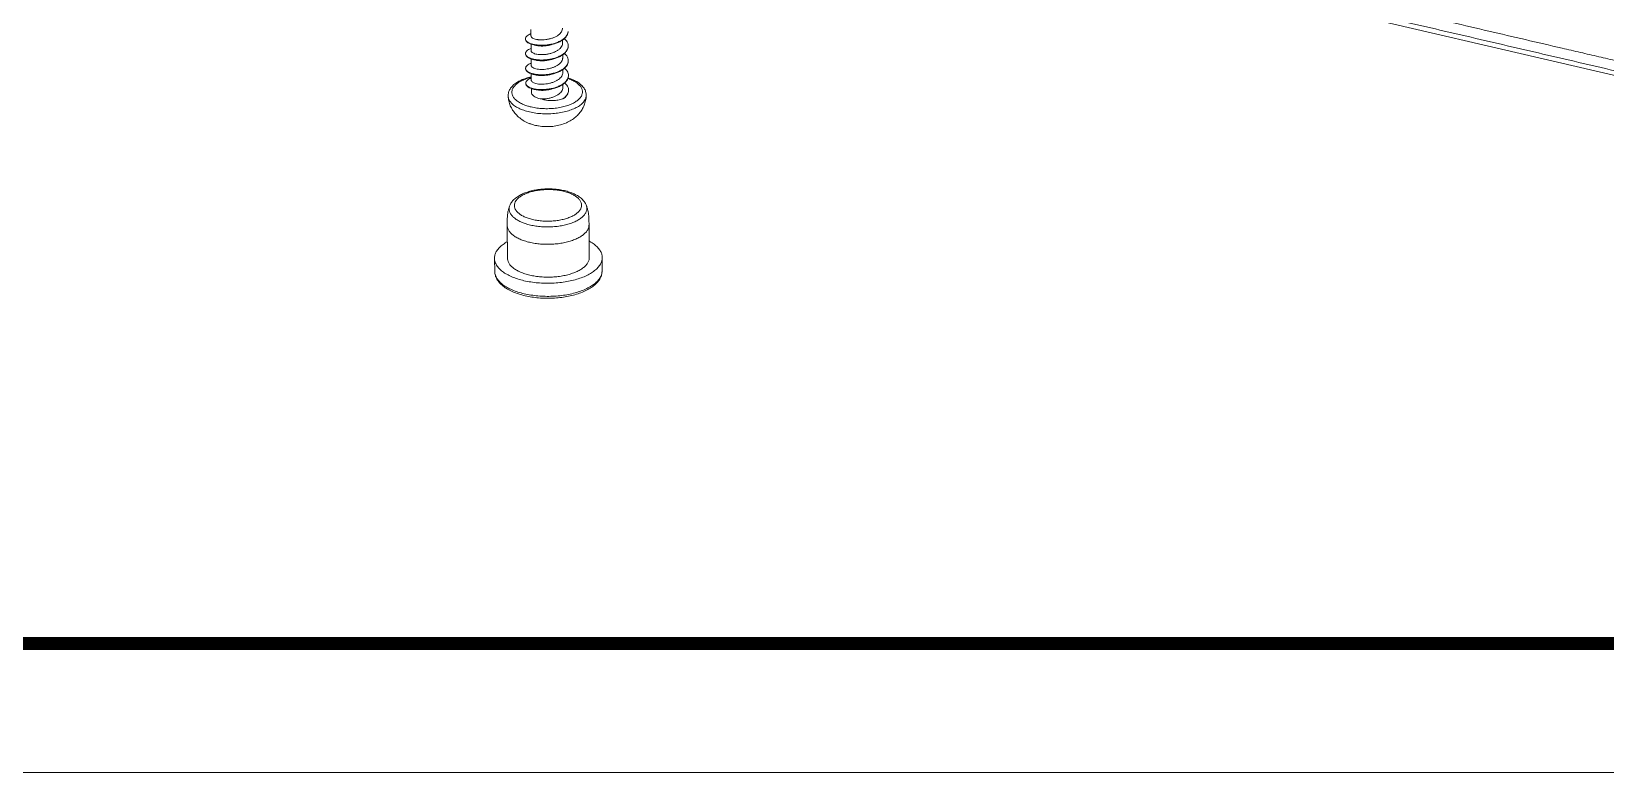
# Model space of a CAD drawing. Header units: millimetres. Extents: x 1204 to 1781, y 423 to 610.
# Drawn here: x 1605.8 to 1660.8, y 425.4 to 451.3 of the extents above; entities that cross this region are included whole.
import ezdxf

# ---------------------------------------------------------------- set-up
doc = ezdxf.new("R2010")
doc.units = ezdxf.units.MM
doc.layers.add('from', color=7, linetype='Continuous', lineweight=13)

# ---------------------------------------------------------------- blocks, each defined once
blk = doc.blocks.new('u32')
at = {"color": 7, "linetype": 'Continuous'}
for p, q in [((-65.028, 40.451), (-3.314, 26.08)), ((-62.543, 28.433), (-62.545, 28.778)), ((-62.537, 27.638), (-62.54, 27.984)), ((-62.394, 27.943), (-62.353, 27.934)), ((-60.84, 28.048), (-60.841, 28.21)), ((-62.531, 26.844), (-62.534, 27.192)), ((-62.279, 27.917), (-62.18, 27.898)), ((-60.834, 27.254), (-60.836, 27.413)), ((-62.526, 26.05), (-62.528, 26.396)), ((-60.829, 26.459), (-60.83, 26.62)), ((-62.521, 25.405), (-62.522, 25.602)), ((-60.823, 25.665), (-60.824, 25.827)), ((-62.305, 23.622), (-62.225, 23.605)), ((-61.966, 23.567), (-61.95, 23.565)), ((-63.807, 16.48), (-63.819, 18.245)), ((-59.407, 16.512), (-59.419, 18.277)), ((-64.487, 15.753), (-64.506, 16.463)), ((-58.716, 15.795), (-58.707, 16.504))]:
    blk.add_line(p, q, dxfattribs=at)
for centre, radius, start, end in [((-62.03, 29.664), 1.734, 259.25633, 261.87366), ((-61.961, 30.305), 2.376, 280.55808, 282.94848), ((-61.952, 29.497), 2.362, 280.53299, 282.94217), ((-60.925, 27.895), 0.386, 356.47715, 0.35249), ((-60.929, 27.1), 0.395, 356.56433, 0.3871), ((-62.667, 26.691), 0.163, 180.7249, 198.21094), ((-62.057, 27.875), 1.53, 257.16492, 257.87452), ((-62.028, 28.018), 1.676, 257.92823, 261.95596), ((-61.945, 28.694), 2.354, 280.5014, 282.98369), ((-60.91, 26.305), 0.382, 356.27072, 0.50176), ((-62.021, 27.235), 1.687, 258.01854, 261.90642), ((-61.943, 27.921), 2.375, 280.55666, 282.94826), ((-60.91, 25.512), 0.388, 356.47857, 0.3409), ((-63.315, 25.213), 0.455, 183.19298, 187.70105), ((-61.877, 27.429), 2.894, 253.17765, 256.93981), ((-61.727, 26.465), 1.451, 256.91032, 259.47849), ((-61.267, 25.745), 0.822, 314.00591, 314.26633), ((-61.763, 25.964), 2.404, 249.81298, 256.96004)]:
    blk.add_arc(centre, radius, start, end, dxfattribs=at)
for points, start_tangent, end_tangent in [([(-3.849, 27.018), (-4.121, 27.081), (-5.108, 27.311), (-6.094, 27.541), (-7.081, 27.77), (-9.054, 28.23), (-11.027, 28.689), (-13, 29.149), (-14.973, 29.608), (-18.919, 30.527), (-22.865, 31.446), (-26.811, 32.365), (-34.703, 34.202), (-42.595, 36.04), (-46.541, 36.959), (-50.487, 37.878), (-54.433, 38.797), (-56.406, 39.256), (-58.379, 39.716), (-60.352, 40.175), (-62.325, 40.635), (-63.312, 40.864), (-64.298, 41.094), (-65.285, 41.324), (-65.557, 41.387)], (-0.973971, 0.226672), (-0.973914, 0.226919)), ([(-3.772, 26.445), (-5.7, 26.894), (-7.629, 27.343), (-11.486, 28.241), (-15.342, 29.139), (-19.199, 30.037), (-26.913, 31.833), (-30.77, 32.732), (-34.627, 33.63), (-42.341, 35.426), (-50.054, 37.222), (-53.911, 38.12), (-57.768, 39.018), (-59.697, 39.468), (-61.625, 39.917), (-62.589, 40.141), (-63.553, 40.366), (-65.481, 40.815)], (-0.974102, 0.226109), (-0.973782, 0.227481)), ([(-62.079, 28.219), (-61.913, 28.217), (-61.734, 28.232), (-61.555, 28.265), (-61.385, 28.314), (-61.227, 28.38), (-61.087, 28.462), (-60.976, 28.556), (-60.899, 28.656), (-60.855, 28.763), (-60.846, 28.842)], (0.997819, -0.066006), (-0.00593, 0.999982)), ([(-62.545, 28.55), (-62.644, 28.508), (-62.75, 28.44), (-62.817, 28.364), (-62.842, 28.284), (-62.842, 28.278)], (-0.940562, -0.339622), (0.012018, -0.999928)), ([(-62.842, 28.278), (-62.839, 28.252)], (0.012018, -0.999928), (0.18131, -0.983426)), ([(-62.842, 28.251), (-62.823, 28.178), (-62.761, 28.102), (-62.66, 28.034), (-62.522, 27.977), (-62.394, 27.943)], (0.011856, -0.99993), (0.977113, -0.212722)), ([(-62.839, 28.252), (-62.823, 28.205), (-62.762, 28.129), (-62.66, 28.06), (-62.522, 28.003), (-62.353, 27.961)], (0.18131, -0.983426), (0.982405, -0.186763)), ([(-62.182, 28.23), (-62.311, 28.256), (-62.416, 28.294), (-62.491, 28.34), (-62.533, 28.392), (-62.543, 28.433)], (-0.98997, 0.141276), (-0.021175, 0.999776)), ([(-62.353, 27.934), (-62.158, 27.908), (-61.945, 27.901), (-61.723, 27.914), (-61.5, 27.947), (-61.422, 27.964)], (0.982405, -0.186763), (0.973895, 0.226999)), ([(-62.275, 27.948), (-62.158, 27.935), (-61.946, 27.927), (-61.723, 27.94), (-61.525, 27.969)], (0.989909, -0.141705), (0.983056, 0.183304)), ([(-62.079, 28.219), (-62.114, 28.222), (-62.149, 28.226), (-62.182, 28.23)], (-0.997819, 0.066006), (-0.98997, 0.141276)), ([(-62.076, 27.887), (-61.91, 27.885), (-61.732, 27.9), (-61.552, 27.932), (-61.521, 27.94)], (0.997819, -0.066006), (0.969138, 0.246518)), ([(-60.84, 28.048), (-60.851, 27.963), (-60.897, 27.855), (-60.977, 27.755), (-61.089, 27.663), (-61.229, 27.582), (-61.388, 27.517), (-61.556, 27.469), (-61.732, 27.437), (-61.908, 27.423), (-62.073, 27.425)], (0.005988, -0.999982), (-0.997819, 0.066006)), ([(-61.428, 27.989), (-61.284, 28.028), (-61.083, 28.1), (-60.906, 28.19), (-60.759, 28.295), (-60.647, 28.412), (-60.575, 28.537), (-60.545, 28.665)], (0.974508, 0.224352), (0.060281, 0.998181)), ([(-61.422, 27.964), (-61.284, 28.001), (-61.083, 28.074), (-60.906, 28.164), (-60.759, 28.269), (-60.647, 28.385), (-60.575, 28.51), (-60.545, 28.639), (-60.545, 28.665)], (0.973895, 0.226999), (-0.008602, 0.999963)), ([(-60.539, 27.897), (-60.539, 27.909), (-60.566, 28.038), (-60.635, 28.162), (-60.743, 28.277), (-60.747, 28.281)], (-0.006323, 0.99998), (-0.759175, 0.650886)), ([(-62.538, 27.756), (-62.548, 27.752), (-62.679, 27.691), (-62.772, 27.62), (-62.825, 27.542), (-62.836, 27.483)], (-0.940576, -0.339582), (-0.000797, -1)), ([(-62.836, 27.483), (-62.834, 27.462), (-62.834, 27.458)], (-0.000797, -1), (0.172151, -0.985071)), ([(-62.836, 27.457), (-62.834, 27.434), (-62.799, 27.355), (-62.723, 27.282), (-62.608, 27.217), (-62.458, 27.165), (-62.389, 27.148)], (-0.000447, -1), (0.977037, -0.213069)), ([(-62.834, 27.458), (-62.801, 27.383), (-62.725, 27.31), (-62.611, 27.245), (-62.462, 27.193), (-62.383, 27.174)], (0.172151, -0.985071), (0.977819, -0.209453)), ([(-62.073, 27.425), (-62.221, 27.443), (-62.346, 27.474), (-62.443, 27.517), (-62.507, 27.568), (-62.536, 27.624), (-62.537, 27.638)], (-0.997819, 0.066006), (0.008494, 0.999964)), ([(-62.389, 27.148), (-62.279, 27.128), (-62.078, 27.109), (-61.862, 27.109), (-61.64, 27.129), (-61.419, 27.169), (-61.416, 27.17)], (0.977037, -0.213069), (0.97389, 0.22702)), ([(-62.383, 27.174), (-62.283, 27.155), (-62.271, 27.154)], (0.977819, -0.209453), (0.989828, -0.142266)), ([(-62.274, 27.122), (-62.219, 27.111), (-62.07, 27.093)], (0.97264, -0.232317), (0.997819, -0.066006)), ([(-62.271, 27.154), (-62.082, 27.136), (-61.866, 27.135), (-61.644, 27.155), (-61.52, 27.174)], (0.989828, -0.142266), (0.983129, 0.182911)), ([(-62.18, 27.898), (-62.146, 27.893), (-62.112, 27.89), (-62.076, 27.887)], (0.98997, -0.141276), (0.997819, -0.066006)), ([(-62.07, 27.093), (-61.906, 27.09), (-61.73, 27.105), (-61.554, 27.136), (-61.515, 27.146)], (0.997819, -0.066006), (0.969137, 0.246521)), ([(-60.834, 27.254), (-60.837, 27.211), (-60.866, 27.109), (-60.926, 27.011), (-61.015, 26.92), (-61.13, 26.838), (-61.267, 26.767), (-61.419, 26.71), (-61.582, 26.667), (-61.748, 26.64), (-61.912, 26.628), (-62.067, 26.631)], (0.007762, -0.99997), (-0.997819, 0.066006)), ([(-61.423, 27.195), (-61.212, 27.254), (-61.019, 27.332), (-60.851, 27.427), (-60.715, 27.535), (-60.615, 27.654), (-60.556, 27.78), (-60.54, 27.871)], (0.974571, 0.224077), (0.061282, 0.998121)), ([(-61.416, 27.17), (-61.209, 27.229), (-61.016, 27.307), (-60.849, 27.402), (-60.713, 27.51), (-60.614, 27.629), (-60.555, 27.755), (-60.539, 27.871)], (0.97389, 0.22702), (-0.006233, 0.999981)), ([(-60.533, 27.103), (-60.538, 27.159), (-60.579, 27.287), (-60.662, 27.408), (-60.743, 27.488)], (-0.006775, 0.999977), (-0.760757, 0.649037)), ([(-62.533, 26.962), (-62.592, 26.938), (-62.71, 26.873), (-62.789, 26.799), (-62.827, 26.72), (-62.83, 26.689)], (-0.940261, -0.340453), (0.012014, -0.999928)), ([(-62.83, 26.663), (-62.82, 26.61), (-62.77, 26.533), (-62.679, 26.462), (-62.551, 26.402), (-62.39, 26.355), (-62.383, 26.354)], (0.013549, -0.999908), (0.97708, -0.212872)), ([(-62.822, 26.64), (-62.774, 26.563), (-62.684, 26.492), (-62.557, 26.431), (-62.397, 26.384)], (0.313098, -0.949721), (0.975008, -0.22217)), ([(-62.531, 26.844), (-62.53, 26.828), (-62.5, 26.772), (-62.437, 26.722), (-62.341, 26.68), (-62.215, 26.648), (-62.067, 26.631)], (-0.008269, -0.999966), (0.997819, -0.066006)), ([(-62.383, 26.354), (-62.202, 26.325), (-61.994, 26.312), (-61.775, 26.319), (-61.552, 26.347), (-61.41, 26.375)], (0.97708, -0.212872), (0.973874, 0.227088)), ([(-62.268, 26.328), (-62.213, 26.316), (-62.065, 26.298)], (0.972642, -0.232309), (0.997819, -0.066006)), ([(-62.263, 26.359), (-62.21, 26.352), (-62.003, 26.339), (-61.784, 26.345), (-61.561, 26.372), (-61.516, 26.38)], (0.990026, -0.140883), (0.983221, 0.18242)), ([(-62.065, 26.298), (-61.9, 26.296), (-61.726, 26.31), (-61.55, 26.342), (-61.509, 26.351)], (0.997819, -0.066006), (0.969138, 0.24652)), ([(-60.829, 26.459), (-60.831, 26.417), (-60.86, 26.315), (-60.92, 26.217), (-61.01, 26.125), (-61.125, 26.043), (-61.261, 25.973), (-61.413, 25.916), (-61.576, 25.873), (-61.742, 25.846), (-61.906, 25.833), (-62.061, 25.836)], (0.007762, -0.99997), (-0.997819, 0.066006)), ([(-61.416, 26.401), (-61.343, 26.419), (-61.137, 26.485), (-60.952, 26.569), (-60.795, 26.668), (-60.671, 26.781), (-60.584, 26.902), (-60.54, 27.03), (-60.534, 27.077)], (0.974397, 0.224835), (0.059918, 0.998203)), ([(-61.411, 25.606), (-61.264, 25.645), (-61.065, 25.718), (-60.889, 25.807), (-60.742, 25.912), (-60.631, 26.028), (-60.558, 26.152), (-60.528, 26.28)], (0.974512, 0.224334), (0.065215, 0.997871)), ([(-61.41, 26.375), (-61.335, 26.394), (-61.13, 26.461), (-60.946, 26.546), (-60.789, 26.646), (-60.667, 26.759), (-60.582, 26.88), (-60.539, 27.008), (-60.533, 27.076)], (0.973874, 0.227088), (-0.007023, 0.999975)), ([(-61.405, 25.581), (-61.252, 25.622), (-61.054, 25.696), (-60.879, 25.787), (-60.734, 25.892), (-60.625, 26.008), (-60.555, 26.132), (-60.528, 26.261), (-60.527, 26.282)], (0.973899, 0.226981), (-0.008501, 0.999964)), ([(-60.528, 26.308), (-60.542, 26.409), (-60.597, 26.535), (-60.694, 26.654), (-60.738, 26.694)], (-0.008591, 0.999963), (-0.761202, 0.648515)), ([(-62.528, 26.232), (-62.668, 26.197), (-62.947, 26.104), (-63.198, 25.988), (-63.412, 25.85), (-63.58, 25.693), (-63.694, 25.527), (-63.755, 25.357), (-63.769, 25.188)], (-0.974912, -0.222591), (0.058007, -0.998316)), ([(-62.528, 26.203), (-62.709, 26.153), (-62.969, 26.056), (-63.191, 25.938), (-63.366, 25.805), (-63.489, 25.66), (-63.557, 25.507), (-63.568, 25.352), (-63.522, 25.198), (-63.419, 25.05), (-63.263, 24.914), (-63.059, 24.793), (-62.812, 24.69), (-62.714, 24.658)], (-0.971732, -0.236088), (0.956959, -0.290223)), ([(-62.527, 26.167), (-62.631, 26.123), (-62.736, 26.054), (-62.802, 25.978), (-62.825, 25.898), (-62.825, 25.895)], (-0.940605, -0.339502), (0.010112, -0.999949)), ([(-62.825, 25.895), (-62.822, 25.869)], (0.010112, -0.999949), (0.181422, -0.983405)), ([(-62.824, 25.868), (-62.824, 25.867), (-62.801, 25.787), (-62.736, 25.712), (-62.631, 25.645), (-62.489, 25.589), (-62.377, 25.56)], (0.005831, -0.999983), (0.977099, -0.212785)), ([(-62.822, 25.869), (-62.804, 25.819), (-62.742, 25.743), (-62.639, 25.675), (-62.5, 25.619), (-62.371, 25.585)], (0.181422, -0.983405), (0.978033, -0.208451)), ([(-60.554, 26.139), (-60.53, 26.131), (-60.284, 26.029), (-60.079, 25.907), (-59.923, 25.771), (-59.82, 25.624), (-59.774, 25.47), (-59.785, 25.314), (-59.853, 25.161), (-59.977, 25.016), (-60.152, 24.883), (-60.373, 24.766), (-60.633, 24.668), (-60.926, 24.593), (-61.24, 24.543), (-61.568, 24.519), (-61.899, 24.523), (-62.224, 24.553), (-62.531, 24.609)], (0.947889, -0.318601), (-0.973942, 0.226795)), ([(-62.526, 26.05), (-62.525, 26.037), (-62.497, 25.981), (-62.435, 25.93), (-62.338, 25.887), (-62.21, 25.854), (-62.061, 25.836)], (-0.00926, -0.999957), (0.997819, -0.066006)), ([(-62.056, 25.052), (-62.205, 25.097), (-62.332, 25.156), (-62.429, 25.225), (-62.492, 25.303), (-62.52, 25.386), (-62.521, 25.405)], (-0.973942, 0.226795), (-0.003543, 0.999994)), ([(-62.377, 25.56), (-62.318, 25.548), (-62.122, 25.524), (-61.909, 25.518), (-61.688, 25.533), (-61.466, 25.568), (-61.405, 25.581)], (0.977099, -0.212785), (0.973899, 0.226981)), ([(-62.262, 25.533), (-62.208, 25.522), (-62.059, 25.504)], (0.972657, -0.232245), (0.997819, -0.066006)), ([(-62.258, 25.565), (-62.135, 25.551), (-61.923, 25.544), (-61.701, 25.558), (-61.508, 25.586)], (0.989896, -0.141799), (0.983059, 0.183288)), ([(-62.059, 25.504), (-61.894, 25.502), (-61.718, 25.516), (-61.539, 25.548), (-61.504, 25.557)], (0.997819, -0.066006), (0.969139, 0.246515)), ([(-60.823, 25.665), (-60.829, 25.599), (-60.867, 25.493), (-60.939, 25.393), (-61.041, 25.301), (-61.169, 25.22), (-61.319, 25.152), (-61.482, 25.1), (-61.654, 25.063), (-61.826, 25.043), (-61.992, 25.039)], (0.006475, -0.999979), (-0.999677, 0.025432)), ([(-60.522, 25.514), (-60.522, 25.531), (-60.55, 25.659), (-60.621, 25.783), (-60.729, 25.897)], (-0.006108, 0.999981), (-0.75866, 0.651487)), ([(-60.694, 25.156), (-60.595, 25.275), (-60.537, 25.401), (-60.523, 25.488)], (0.716101, 0.697996), (0.061271, 0.998121)), ([(-60.684, 25.139), (-60.589, 25.258), (-60.535, 25.385), (-60.522, 25.488)], (0.704796, 0.70941), (-0.005853, 0.999983)), ([(-59.57, 25.218), (-59.587, 25.393), (-59.657, 25.567), (-59.783, 25.739), (-59.967, 25.898), (-60.199, 26.034), (-60.467, 26.145), (-60.547, 26.171)], (0.043559, 0.999051), (-0.954639, 0.297765)), ([(-63.769, 25.188), (-63.733, 24.932), (-63.652, 24.679), (-63.527, 24.438), (-63.36, 24.216), (-63.149, 24.018), (-62.899, 23.85), (-62.622, 23.719), (-62.592, 23.708)], (0.058007, -0.998316), (0.938133, -0.346275)), ([(-63.765, 25.152), (-63.715, 24.991), (-63.601, 24.828), (-63.429, 24.677), (-63.203, 24.543), (-62.931, 24.43), (-62.62, 24.341)], (0.133977, -0.990984), (0.973942, -0.226795)), ([(-59.57, 25.218), (-59.585, 25.119), (-59.66, 24.951), (-59.797, 24.79), (-59.99, 24.643), (-60.235, 24.514), (-60.523, 24.406), (-60.846, 24.323), (-61.194, 24.268), (-61.556, 24.241), (-61.922, 24.245), (-62.28, 24.278), (-62.62, 24.341)], (-0.044438, -0.999012), (-0.973942, 0.226795)), ([(-61.992, 25.039), (-61.897, 25.009), (-61.792, 24.985), (-61.683, 24.967), (-61.574, 24.957), (-61.464, 24.953), (-61.348, 24.955), (-61.224, 24.964), (-61.09, 24.983), (-60.955, 25.011), (-60.829, 25.047)], (0.938571, -0.345087), (0.948545, 0.316643)), ([(-61.95, 23.565), (-61.623, 23.552), (-61.288, 23.579), (-60.953, 23.647), (-60.639, 23.757), (-60.375, 23.895), (-60.143, 24.065), (-59.95, 24.259), (-59.795, 24.476), (-59.681, 24.705), (-59.605, 24.954), (-59.57, 25.218)], (0.995487, -0.094895), (0.043559, 0.999051)), ([(-60.829, 25.047), (-60.696, 25.154)], (0.829352, 0.558726), (0.719266, 0.694734)), ([(-60.829, 25.047), (-60.789, 25.069), (-60.751, 25.091), (-60.717, 25.115), (-60.684, 25.139)], (0.890327, 0.455321), (0.784328, 0.620346)), ([(-62.225, 23.605), (-62.136, 23.589), (-61.966, 23.567)], (0.980648, -0.195781), (0.995186, -0.098004)), ([(-60.739, 20.111), (-61.029, 20.165), (-61.329, 20.197), (-61.635, 20.206), (-61.94, 20.192), (-62.24, 20.156), (-62.528, 20.097), (-62.801, 20.016), (-63.051, 19.912), (-63.273, 19.785), (-63.456, 19.638), (-63.593, 19.479), (-63.681, 19.315)], (-0.973942, 0.226795), (-0.372206, -0.92815)), ([(-62.445, 18.558), (-62.687, 18.626), (-62.904, 18.711), (-63.088, 18.811), (-63.237, 18.924), (-63.346, 19.047), (-63.413, 19.176), (-63.436, 19.309), (-63.414, 19.442), (-63.348, 19.572), (-63.24, 19.696), (-63.092, 19.811), (-62.908, 19.913), (-62.693, 20.002), (-62.451, 20.073), (-62.189, 20.125), (-61.913, 20.158), (-61.63, 20.171), (-61.347, 20.162), (-61.071, 20.133), (-60.809, 20.083)], (-0.973942, 0.226795), (0.973942, -0.226795)), ([(-60.809, 20.083), (-60.567, 20.015), (-60.35, 19.93), (-60.166, 19.83), (-60.017, 19.717), (-59.908, 19.594), (-59.841, 19.465), (-59.818, 19.332), (-59.84, 19.199), (-59.906, 19.069), (-60.014, 18.945), (-60.162, 18.83), (-60.346, 18.728), (-60.562, 18.64), (-60.803, 18.568), (-61.065, 18.516), (-61.341, 18.483), (-61.624, 18.47), (-61.907, 18.479), (-62.183, 18.509), (-62.445, 18.558)], (0.973942, -0.226795), (-0.973942, 0.226795)), ([(-59.573, 19.345), (-59.664, 19.508), (-59.804, 19.666), (-59.991, 19.811), (-60.215, 19.934), (-60.467, 20.034), (-60.739, 20.111)], (-0.385594, 0.922669), (-0.973942, 0.226795)), ([(-63.681, 19.315), (-63.735, 19.157), (-63.778, 18.972), (-63.804, 18.782), (-63.817, 18.593), (-63.82, 18.408), (-63.819, 18.246)], (-0.37215, -0.928173), (0.007176, -0.999974)), ([(-62.572, 18.262), (-62.839, 18.337), (-63.08, 18.43), (-63.288, 18.538), (-63.458, 18.66), (-63.588, 18.793), (-63.674, 18.934), (-63.714, 19.079), (-63.708, 19.226), (-63.681, 19.315)], (-0.973942, 0.226795), (0.37225, 0.928132)), ([(-59.573, 19.345), (-59.537, 19.209), (-59.544, 19.062), (-59.597, 18.917), (-59.695, 18.777), (-59.837, 18.645), (-60.018, 18.525), (-60.235, 18.418), (-60.484, 18.327), (-60.758, 18.255), (-61.051, 18.202), (-61.357, 18.171), (-61.669, 18.161), (-61.98, 18.174), (-62.283, 18.207), (-62.572, 18.262)], (0.384813, -0.922994), (-0.973942, 0.226795)), ([(-59.419, 18.277), (-59.421, 18.439), (-59.427, 18.624), (-59.443, 18.815), (-59.472, 19.006), (-59.518, 19.19), (-59.573, 19.345)], (-0.00729, 0.999973), (-0.385527, 0.922696)), ([(-63.819, 18.245), (-63.808, 18.144), (-63.754, 17.999), (-63.656, 17.859), (-63.517, 17.728), (-63.34, 17.607), (-63.127, 17.5), (-62.884, 17.408), (-62.615, 17.334)], (0.008087, -0.999967), (0.973942, -0.226795)), ([(-59.419, 18.277), (-59.421, 18.231), (-59.457, 18.084), (-59.536, 17.941), (-59.657, 17.805), (-59.819, 17.677), (-60.017, 17.562), (-60.248, 17.46), (-60.507, 17.375), (-60.789, 17.309), (-61.087, 17.261), (-61.396, 17.234), (-61.71, 17.228), (-62.022, 17.243), (-62.325, 17.278), (-62.615, 17.334)], (0.008087, -0.999967), (-0.973942, 0.226795)), ([(-63.814, 17.368), (-63.872, 17.335), (-64.097, 17.18), (-64.276, 17.013), (-64.406, 16.837), (-64.483, 16.654), (-64.506, 16.468), (-64.506, 16.463)], (-0.873357, -0.48708), (0.027159, -0.999631)), ([(-59.412, 17.4), (-59.373, 17.378), (-59.142, 17.228), (-58.957, 17.065), (-58.821, 16.891), (-58.737, 16.709), (-58.707, 16.524), (-58.707, 16.504)], (0.880401, -0.47423), (-0.013066, -0.999915)), ([(-64.506, 16.463), (-64.476, 16.283), (-64.392, 16.102), (-64.256, 15.928), (-64.071, 15.764), (-63.84, 15.614), (-63.568, 15.481), (-63.259, 15.367), (-62.919, 15.273)], (0.027159, -0.999631), (0.973942, -0.226795)), ([(-63.806, 16.48), (-63.795, 16.379), (-63.741, 16.234), (-63.644, 16.094), (-63.505, 15.963), (-63.327, 15.842), (-63.114, 15.735), (-62.871, 15.643), (-62.602, 15.568)], (0.008005, -0.999968), (0.973942, -0.226795)), ([(-58.707, 16.504), (-58.73, 16.338), (-58.808, 16.155), (-58.937, 15.979), (-59.116, 15.812), (-59.342, 15.658), (-59.609, 15.519), (-59.914, 15.399), (-60.251, 15.299), (-60.612, 15.221), (-60.992, 15.167), (-61.384, 15.138), (-61.78, 15.135), (-62.172, 15.156), (-62.554, 15.203), (-62.919, 15.273)], (-0.013066, -0.999915), (-0.973942, 0.226795)), ([(-59.407, 16.512), (-59.408, 16.466), (-59.444, 16.319), (-59.523, 16.176), (-59.645, 16.039), (-59.806, 15.912), (-60.005, 15.796), (-60.236, 15.695), (-60.494, 15.61), (-60.776, 15.543), (-61.074, 15.496), (-61.383, 15.469), (-61.697, 15.462), (-62.009, 15.477), (-62.313, 15.513), (-62.602, 15.568)], (0.008005, -0.999968), (-0.973942, 0.226795)), ([(-64.487, 15.753), (-64.457, 15.575), (-64.374, 15.394), (-64.239, 15.221), (-64.054, 15.058), (-63.824, 14.909), (-63.553, 14.777), (-63.246, 14.663), (-62.907, 14.57)], (0.027184, -0.99963), (0.973942, -0.226795)), ([(-64.487, 15.753), (-64.457, 15.556), (-64.375, 15.359), (-64.237, 15.165), (-64.045, 14.983), (-63.804, 14.819), (-63.522, 14.677), (-63.206, 14.558), (-62.862, 14.463)], (0.027004, -0.999635), (0.973942, -0.226795)), ([(-62.907, 14.57), (-62.545, 14.5), (-62.165, 14.453), (-61.774, 14.432), (-61.38, 14.436), (-60.99, 14.465), (-60.612, 14.518), (-60.252, 14.596), (-59.917, 14.695), (-59.614, 14.815), (-59.347, 14.953), (-59.123, 15.106), (-58.945, 15.272), (-58.816, 15.448), (-58.739, 15.63), (-58.716, 15.795)], (0.973942, -0.226795), (0.013134, 0.999914)), ([(-62.862, 14.463), (-62.504, 14.393), (-62.13, 14.348), (-61.748, 14.329), (-61.363, 14.334), (-60.983, 14.364), (-60.613, 14.418), (-60.259, 14.497), (-59.928, 14.599), (-59.625, 14.723), (-59.356, 14.869), (-59.127, 15.035), (-58.946, 15.216), (-58.818, 15.407), (-58.742, 15.601), (-58.716, 15.795)], (0.973942, -0.226795), (0.01254, 0.999921))]:
    blk.add_spline(points, degree=3, dxfattribs=dict(at, start_tangent=start_tangent, end_tangent=end_tangent))

msp = doc.modelspace()

# ---------------------------------------------------------------- linework, layer by layer
at = {"layer": 'from'}
msp.add_lwpolyline([(1519.771, 425.363), (1781.351, 425.363), (1781.351, 607.138), (1519.771, 607.138)], close=True, dxfattribs=at)
at = {"layer": 'from', "const_width": 0.451}
msp.add_lwpolyline([(1524.279, 429.871), (1524.279, 602.629), (1776.843, 602.629), (1776.843, 429.871), (1524.279, 429.871)], dxfattribs=at)

# ---------------------------------------------------------------- block references
at = {"layer": 'from', "xscale": 0.65, "yscale": 0.65, "zscale": 0.65}
msp.add_blockref('u32', (1663.919, 432.619), dxfattribs=at)

doc.saveas('drawing.dxf')
